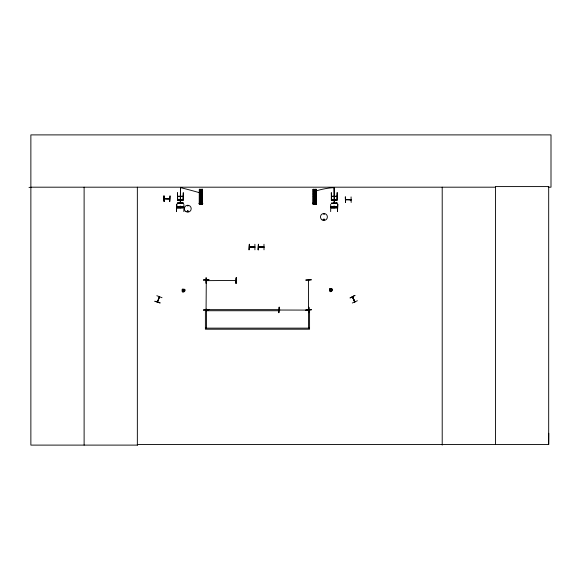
<?xml version="1.0" encoding="UTF-8"?>
<svg xmlns="http://www.w3.org/2000/svg" width="580" height="580" viewBox="0 0 580 580"><rect width="100%" height="100%" fill="white"/><g stroke="black" fill="none" stroke-linecap="round" stroke-linejoin="round"><path stroke-width="0.87" d="M548.288 187.188L551 187.188L551 134.893L30.87 134.893L30.87 445.107L137.431 445.107L137.358 444.498L548.687 444.498L548.767 433.282M352.64 297.402C357.904 310.38 351.915 293.719 352.662 297.496M352.459 296.974L354.721 301.846L354.764 301.339M206.32 309.597L206.045 309.169M308.517 280.176L308.538 280.72M308.785 280.604L308.756 280.22M308.843 309.836L308.48 309.669L309.575 309.655L309.575 329.208L205.4 329.208L205.4 309.655L279.183 309.655L279.183 310.735L206.473 310.735M187.47 205.726L188.021 205.958L187.543 205.595M188.261 211.272C186.339 212.817 188.413 209.293 188.007 211.707M324.249 219.624C323.067 218.37 324.321 220.929 324.097 219.255M324.466 219.537C323.075 221.161 323.64 217.942 324.416 219.407M183.28 291.464L184.418 290.667L183.621 289.521L182.475 290.319L183.28 291.464L183.418 290.645M183.621 289.521L183.476 290.341L184.077 289.739M330.716 290.986L330.854 290.167L329.955 290.348L330.716 290.986L331.637 290.645L331.521 289.26L330.129 289.376L329.955 290.348M330.854 290.167L331.057 289.043M206.292 309.597L206.292 309.212M157.361 301.774L159.311 296.706M314.802 204.109L314.462 204.015M160.065 302.905L154.773 301.23L160.051 302.941M162.001 297.707L156.832 295.699M324.191 214.223L323.64 213.991L324.198 214.143M314.418 203.5L314.737 203.42M330.252 290.769L330.912 289.855M354.51 301.455L354.924 301.817L352.683 296.873M308.756 309.763L308.741 309.242M206.821 280.423L206.32 280.647L235.995 280.452M235.98 280.676L235.458 280.669M279.161 309.836L279.785 310.024L279.168 310.032M169.614 198.889L164.299 198.585M249.342 246.942L249.842 247.189M263.9 246.92L258.448 246.913L259.101 247.196M279.705 310.046L279.226 310.032L308.727 310.09M254.888 247.196L249.458 246.913M254.772 247.189L249.342 247.138M346.202 199.832C343.353 198.802 359.673 200.535 345.586 199.774M350.458 199.774L351.074 199.578M182.816 291.247L183.345 290.616M330.984 289.891L331.521 289.26M308.509 309.242L308.517 309.705M187.572 210.953C187.086 212.381 188.819 210.866 187.673 210.953M354.924 295.409L350.001 297.975L354.909 295.387M352.314 303.014L357.367 300.737M182.519 290.834L183.302 290.551M183.599 290.442L184.375 290.16M331.811 289.674L331.035 289.957L331.854 290.181M263.856 247.189L258.448 247.167L263.973 247.196M200.752 204.138L201.122 204.138L200.876 203.42M314.462 204.138L314.81 203.544M345.644 199.52L351.001 199.556M205.994 277.784L206.052 283.323M208.938 279.734L203.392 280.046M203.392 279.973L208.938 279.705M206.292 280.147L206.074 309.713M206.379 280.452L206.879 280.452M235.436 280.459L235.937 280.452M305.856 280.046L311.402 279.777L305.863 280.118M279.219 309.836L279.705 309.814M308.872 312.707L308.864 307.161L309.154 310.329M29 187.405L30.87 187.398M30.87 187.188L495.45 187.188M201.775 193.394A181.96 67.99 8.2 0 0 180.51 187.63L180.206 203.029M316.027 191.871L313.251 191.871A79.148 72.225 -55.4 0 1 334.102 187.63L334.413 203.029M313.04 189.334L316.245 189.319M199.542 190.856L202.311 190.856M313.251 190.856L316.027 190.856M199.542 191.871L202.311 191.871M337.183 192.654L336.879 200.049M199.542 193.394L202.311 193.394M313.251 193.394L316.027 193.394M199.542 194.749L202.311 194.749M313.251 194.749L316.02 194.749M163.879 195.968L164.169 201.506L163.901 195.968M177.741 196.2L182.975 196.2M199.542 196.272L202.311 196.272M313.251 196.272L316.02 196.272M331.644 196.2L336.879 196.2M177.741 196.504L182.975 196.504M331.644 196.504L336.879 196.504M351.074 196.903L351.154 202.449M165.409 198.81L168.591 198.81M164.299 198.889L169.73 198.896M334.102 202.413L334.029 203.029M334.413 202.413L334.493 203.029M199.542 202.804L202.311 202.804M313.251 202.804L316.027 202.804M177.61 203.051L178.183 203.319M182.541 203.051L183.106 203.051M331.513 203.051L332.108 203.08M336.436 203.051L337.009 203.051M178.792 203.283L181.975 203.283M182.569 203.283L183.106 203.283M199.078 203.239L202.775 203.239M312.794 203.239L316.484 203.239M332.688 203.283L335.871 203.283M336.465 203.283L337.009 203.283M199.078 203.348L202.775 203.348M312.794 203.348L316.484 203.348M183.875 204.232L183.86 211.627M330.694 204.232L330.673 211.627M176.777 206.639L183.57 206.639M330.673 206.639L337.466 206.639M176.777 206.944L183.57 206.944M330.673 206.944L337.466 206.944M254.888 244.267L254.924 249.813M263.973 244.267L264.009 249.813M249.4 246.942L254.888 246.942M258.122 249.813L258.426 244.267L258.144 249.813M205.4 328.135L309.575 328.135M329.911 289.84L330.731 289.986M182.475 290.319L183.294 290.464M183.606 290.522L184.418 290.667M254.772 246.913L254.33 247.181M263.973 246.942L263.349 247.196M330.129 289.376L330.767 289.913M331.006 290.116L331.637 290.645M182.693 289.862L183.323 290.392M183.57 290.594L184.201 291.124M330.549 289.087L330.832 289.862M330.941 290.16L331.224 290.942M183.113 289.565L183.396 290.348M183.505 290.645L183.787 291.421M236.06 277.776L236.053 283.323M206.226 277.776L206.262 283.323M548.687 444.498L548.687 186.586L495.45 186.586L495.45 444.498M442.207 187.188L442.207 445.107M345.455 196.903L345.528 202.449L345.252 196.903M337.161 192.654L337.183 200.049L331.332 200.049L331.332 192.654L331.644 200.049M334.102 187.63L334.102 203.029M334.16 207.372L334.16 207.814M334.007 207.372L334.007 207.814M333.848 206.255L333.848 207.328M316.173 204.327L316.173 189.319L316.245 204.327L313.04 204.341L313.106 189.334M316.049 189.319L316.027 204.327M315.875 189.319L315.817 204.327L315.81 190.204M315.636 190.204L315.687 204.327M315.513 189.319L315.455 204.327M315.339 190.204L315.339 204.327M315.281 190.204L315.266 204.327M315.063 204.327L314.215 204.327M314.012 190.211L314.012 204.341L313.947 190.211M313.824 189.334L313.794 204.341M313.649 190.211L313.649 204.341M313.591 190.211L313.577 204.341M313.403 189.334L313.461 204.341M308.538 280.162L308.495 328.135M258.39 244.267L258.354 249.813M206.473 309.655L206.473 328.135M202.463 189.319L202.463 204.327M202.34 189.319L202.311 204.327M202.166 189.319L202.166 204.327M202.094 190.204L202.101 204.327M201.978 190.204L201.927 204.327M201.796 204.327L201.775 189.319L201.746 204.327M201.557 190.204L201.572 204.327M201.354 204.327L200.506 204.327M200.303 190.211L200.303 204.341L200.231 190.211M199.868 190.211L199.882 204.341M199.752 189.334L199.759 204.341M199.571 189.334L199.513 204.341M199.397 189.334L199.339 204.341M182.975 200.049L183.287 192.654L183.287 200.049L177.436 200.049L177.436 192.654L177.741 200.049M180.51 187.63L180.59 203.029M180.257 207.372L180.257 207.814M180.104 207.372L180.104 207.814M176.508 204.232L176.508 211.627M164.147 195.968L164.104 201.506M137.351 187.188L137.351 445.107M84.114 187.188L84.114 445.107M200.332 195.351C201.086 197.7 202.159 193.691 200.332 195.351M314.041 195.351C314.795 197.7 315.868 193.691 314.041 195.351M159.522 296.822L157.6 301.904L159.522 296.822M201.122 203.544L200.752 203.544L201.144 203.529M182.265 289.217C180.684 296.358 189.53 288.18 182.265 289.217M329.701 288.738C328.12 295.88 336.965 287.702 329.701 288.738M236.292 277.776L236.017 283.323L236.292 277.776M279.147 307.161L278.879 312.707L279.147 307.161M208.938 309.691L203.399 310.039L208.938 309.691M311.402 309.763L305.863 310.104L311.402 309.763M202.529 189.319L199.324 189.334L199.324 204.341L202.529 204.327L202.529 189.319M170.034 195.968L169.73 201.506L170.034 195.968M183.287 199.897L177.436 199.897L183.287 199.919M337.183 199.897L331.332 199.897L337.183 199.919M183.128 203.029L177.589 203.029L183.128 203.029M337.031 203.029L331.485 203.341L337.031 203.029M176.791 204.232L176.487 211.627L176.791 204.232M337.777 204.232L337.466 211.627L337.777 204.232M180.452 206.212L179.909 206.212L179.909 207.372L180.452 207.372L180.452 206.212M334.348 206.212L333.812 206.212L333.812 207.372L334.348 207.372L334.348 206.212M182.954 207.814L177.407 207.93L182.954 207.814M336.849 207.814L331.31 207.93L336.849 207.814M249.342 244.267L249.037 249.813L249.342 244.267M313.28 204.341L313.28 189.334L313.251 204.341M200.107 204.341L200.078 189.334L200.056 204.341M186.042 211.664A3.437 3.437 0 0 0 191.197 208.684A3.437 3.437 0 0 0 186.042 205.712A3.437 3.437 0 0 0 186.042 211.664M322.197 219.95A3.466 3.466 0 0 0 327.395 216.949A3.466 3.466 0 0 0 322.197 213.948A3.466 3.466 0 0 0 322.197 219.95"/></g></svg>
